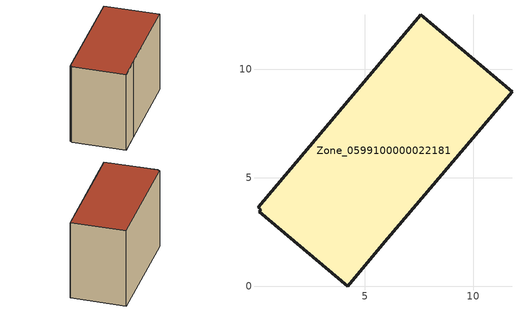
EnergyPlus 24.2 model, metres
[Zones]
Zone_0599100000022181
 floor ground (C_G): 0.13,3.45 0.21,3.54 0.08,3.66 7.58,12.53 11.79,8.97 5.82,1.92 4.22,0 z0.14
 wall outside (C_F): 7.58,12.53 0.08,3.66 0.21,3.54 0.13,3.45 4.22,0 5.82,1.92 11.79,8.97 7.58,12.53 z0.14:8.39
 roof outside (C_R): 0.21,3.54 0.13,3.45 4.22,0 5.82,1.92 11.79,8.97 7.58,12.53 0.08,3.66 z8.39
[BUILDING]
Pand.0599100000022181: North Axis=0; Terrain=City; Loads Convergence Tolerance Value=0.04; Temperature Convergence Tolerance Value=0.4; Solar Distribution=FullExterior; Maximum Number of Warmup Days=25; Minimum Number of Warmup Days=1
[Site:Location]
Rotterdam.The.Hague.AP_ZH_NLD Design_Conditions: Latitude=51.96; Longitude=4.45; Time Zone=1; Elevation=-4.5
[SITE:GROUNDTEMPERATURE:BUILDINGSURFACE]
18, 18, 18, 18, 18, 18, 18, 18, 18, 18, 18, 18
[MATERIAL] Thermal Absorptance=0.9; Solar Absorptance=0.7; Visible Absorptance=0.7
Name | Roughness | Thickness | Conductivity | Density | Specific Heat
G.TC.1946-1964 | MediumSmooth | 0.15 | 1 | 540 | 1210
F.TC.1946-1964 | Rough | 0.3 | 0.857143 | 1920 | 840
R.TC.1946-1964 | MediumRough | 0.2 | 0.235294 | 1500 | 1000
[CONSTRUCTION]
C_G: G.TC.1946-1964
C_F: F.TC.1946-1964
C_R: R.TC.1946-1964
[ZONE]
Zone_0599100000022181: Type=1; Multiplier=1; Ceiling Height=Autocalculate; Volume=Autocalculate; Floor Area=autocalculate; Part of Total Floor Area=Yes
[ZONEINFILTRATION:DESIGNFLOWRATE]
Infil_Zone_0599100000022181: Zone or ZoneList or Space or SpaceList=Zone_0599100000022181; Schedule=AlwaysOn; Design Flow Rate Calculation Method=Flow/Area; Flow Rate per Floor Area=0.003; Constant Term Coefficient=1; Temperature Term Coefficient=0; Velocity Term Coefficient=0; Velocity Squared Term Coefficient=0
[HVACTEMPLATE:ZONE:IDEALLOADSAIRSYSTEM]
Zone_0599100000022181: Maximum Heating Supply Air Temperature=50; Minimum Cooling Supply Air Temperature=13; Maximum Heating Supply Air Humidity Ratio=0.0156; Minimum Cooling Supply Air Humidity Ratio=0.0077; Heating Limit=NoLimit; Cooling Limit=NoLimit; Dehumidification Control Type=ConstantSensibleHeatRatio; Cooling Sensible Heat Ratio=0.7; Dehumidification Setpoint=60; Humidification Control Type=None; Humidification Setpoint=30; Outdoor Air Method=None; Outdoor Air Flow Rate per Person=0.00944; Outdoor Air Flow Rate per Zone Floor Area=0; Outdoor Air Flow Rate per Zone=0; Demand Controlled Ventilation Type=None; Outdoor Air Economizer Type=NoEconomizer; Heat Recovery Type=None; Sensible Heat Recovery Effectiveness=0.7; Latent Heat Recovery Effectiveness=0.65
[ZONECONTROL:THERMOSTAT]
ThermostatControl_Zone_0599100000022181: Zone or ZoneList=Zone_0599100000022181; Control Type Schedule=DualSetpointControlType; Control 1=Thermostat_Zone_0599100000022181; Temperature Difference Between Cutout And Setpoint=0
[THERMOSTATSETPOINT:DUALSETPOINT]
Thermostat_Zone_0599100000022181: Heating Setpoint Temperature Schedule=HeatingSetpoint_Zone_0599100000022181; Cooling Setpoint Temperature Schedule=CoolingSetpoint_Zone_0599100000022181
[SCHEDULE:COMPACT]
HeatingSetpoint_Zone_0599100000022181: Through: 12/31, For: AllDays, Until: 24:00, 21
CoolingSetpoint_Zone_0599100000022181: Through: 12/31, For: AllDays, Until: 24:00, 24
DualSetpointControlType: Through: 12/31, For: AllDays, Until: 24:00, 4
AlwaysOn: Through: 12/31, For: AllDays, Until: 24:00, 1
